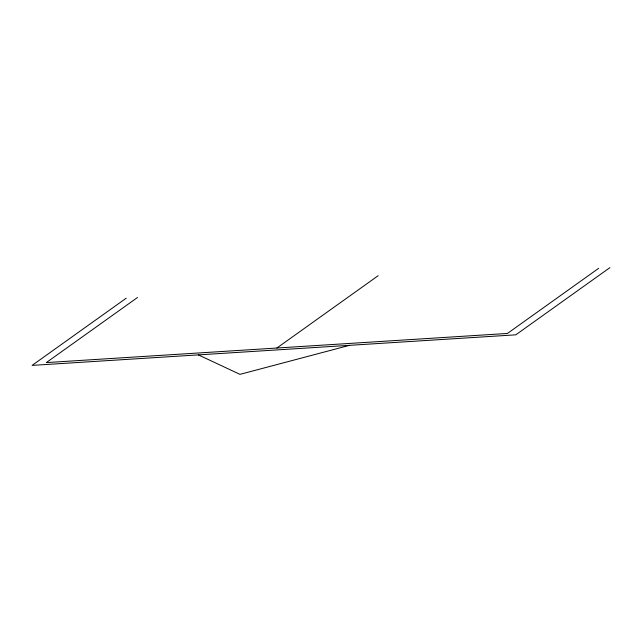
<?xml version="1.0" encoding="UTF-8"?>
<svg xmlns="http://www.w3.org/2000/svg" width="642" height="642" viewBox="0 0 642 642"><rect width="100%" height="100%" fill="white"/><g stroke="black" fill="none" stroke-linecap="round" stroke-linejoin="round"><path stroke-width="0.96" d="M126.201 298.209L32.1 365.394L515.799 334.827L609.9 267.642M137.492 297.495L46.312 362.594L507.437 333.455L598.617 268.356M276.879 348.02L378.194 275.683M349.529 345.34L239.988 374.358L198.37 354.89"/></g></svg>
